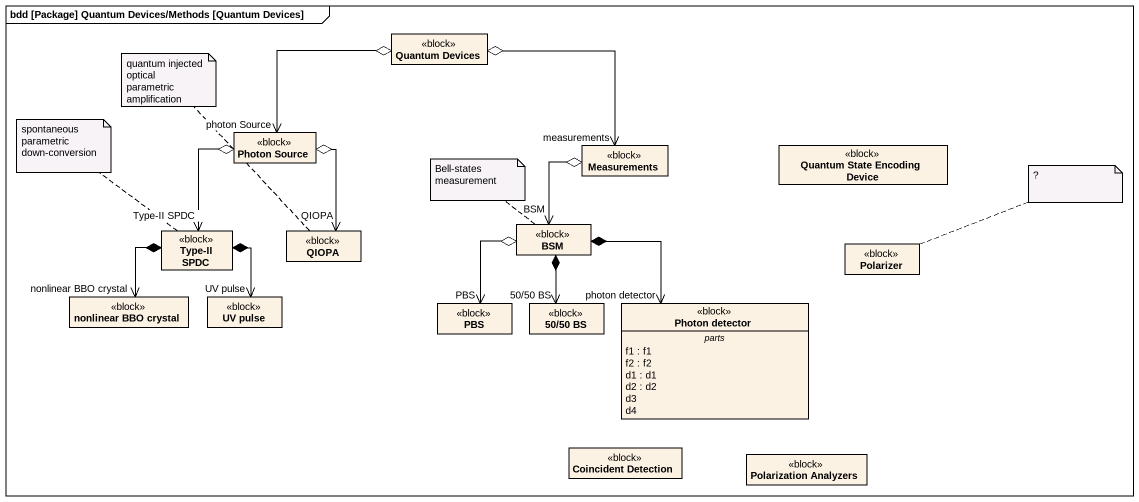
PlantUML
@startuml
mainframe bdd [Package] Quantum Devices/Methods [Quantum Devices]
hide circle
hide empty members
class "Quantum Devices" as Quantum_Devices <<block>>
class "Photon Source" as Photon_Source <<block>>
class Measurements <<block>>
class "Quantum State Encoding Device" as Quantum_State_Encoding <<block>>
class "Type-II SPDC" as Type_II_SPDC <<block>>
class QIOPA <<block>>
class BSM <<block>>
class Polarizer <<block>>
class "nonlinear BBO crystal" as nonlinear_BBO_crystal <<block>>
class "UV pulse" as UV_pulse <<block>>
class PBS <<block>>
class "50/50 BS" as c50_50_BS <<block>>
class "Photon detector" as Photon_detector <<block>> {
  -- parts --
  f1 : f1
  f2 : f2
  d1 : d1
  d2 : d2
  d3
  d4
}
class "Coincident Detection" as Coincident_Detection <<block>>
class "Polarization Analyzers" as Polarization_Analyzers <<block>>
Quantum_Devices o-left-> "photon Source" Photon_Source
Quantum_Devices o--> "measurements" Measurements
Photon_Source o--> "Type-II SPDC" Type_II_SPDC
Photon_Source o--> "QIOPA" QIOPA
Measurements o--> "BSM" BSM
Type_II_SPDC *--> "nonlinear BBO crystal" nonlinear_BBO_crystal
Type_II_SPDC *--> "UV pulse" UV_pulse
BSM o--> "PBS" PBS
BSM *--> "50/50 BS" c50_50_BS
BSM *--> "photon detector" Photon_detector
note top of QIOPA : quantum injected optical parametric amplification
note top of Type_II_SPDC : spontaneous parametric down-conversion
note top of BSM : Bell-states measurement
note right of Polarizer : ?
@enduml
